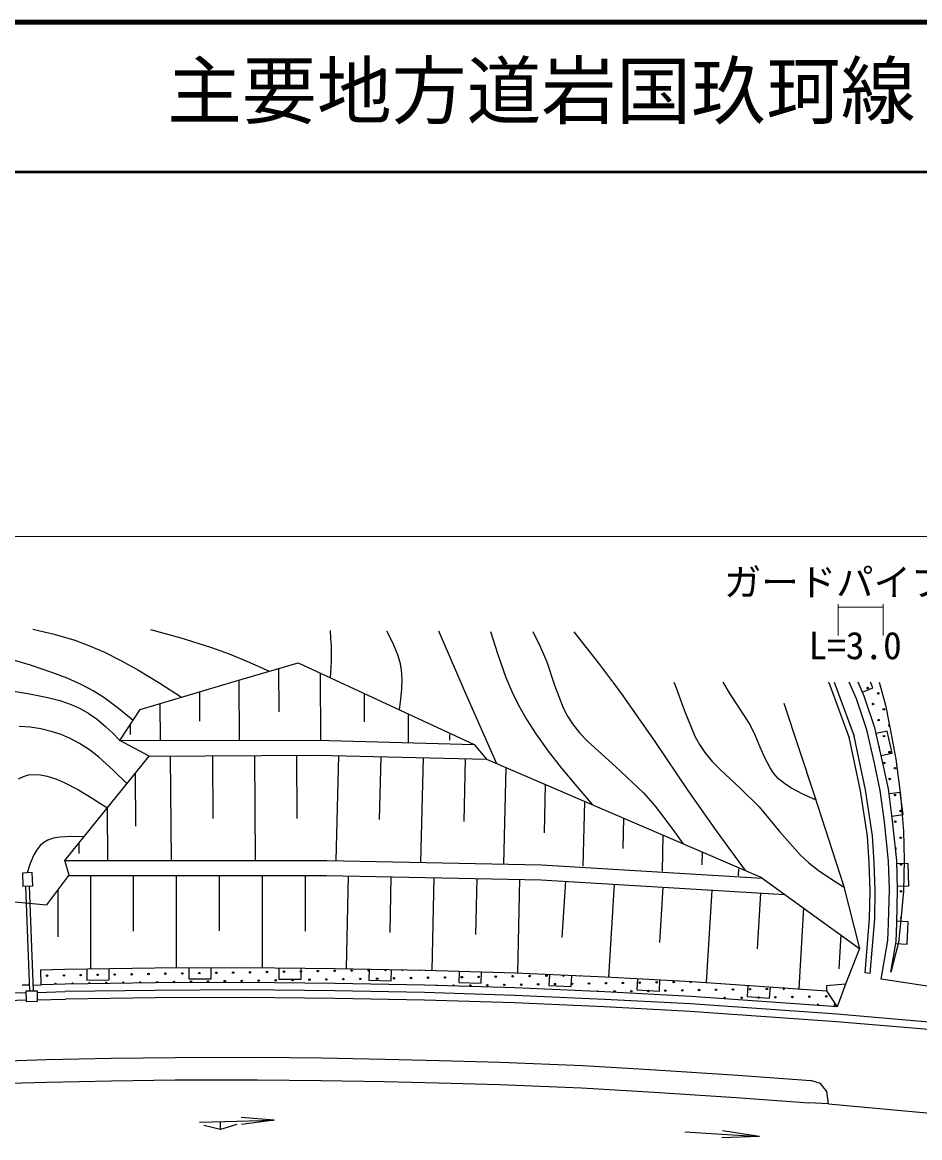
# Model space of a CAD drawing. Units: millimetres, scale not verified. Extents: x 40000 to 680000, y 20000 to 380000.
# Drawn here: x 207052 to 267016, y 305476 to 380000 of the extents above; entities that cross this region are included whole.
import ezdxf
from ezdxf.enums import TextEntityAlignment as Align

# ---------------------------------------------------------------- set-up
doc = ezdxf.new("R2010")
doc.units = ezdxf.units.MM
doc.header["$LTSCALE"] = 1000
for name, color, linetype, lineweight in [('M-BGD', 7, 'Continuous', 25), ('M-BMK-HTXT', 7, 'Continuous', 13), ('M-TTL', 2, 'Continuous', 140), ('M-TTL-LINE', 7, 'Continuous', 50), ('M-TTL-TXT', 7, 'Continuous', 13)]:
    doc.layers.add(name, color=color, linetype=linetype, lineweight=lineweight)
doc.styles.add('ＭＳ ゴシック', font='')
doc.styles.get('ＭＳ ゴシック').set_extended_font_data('MS Gothic')

msp = doc.modelspace()

# ---------------------------------------------------------------- linework, layer by layer
at = {"layer": 'M-BGD'}
for p, q in [((207762, 339463), (209172, 339114)), ((209172, 339114), (210560, 338708)), ((215628, 339423), (217636, 338864)), ((227677, 338845), (227643, 339362)), ((231392, 339343), (231789, 338565)), ((236809, 334891), (234888, 339325)), ((238330, 339308), (238818, 337753)), ((241174, 339293), (241665, 338300)), ((245574, 337188), (243935, 339279)), ((210560, 338708), (211539, 338349)), ((211539, 338349), (212496, 337935)), ((217636, 338864), (219623, 338249)), ((227703, 338327), (227677, 338845)), ((231789, 338565), (232128, 337766)), ((212496, 337935), (213645, 337362)), ((219623, 338249), (220873, 337800)), ((220873, 337800), (222101, 337294)), ((227704, 337263), (227703, 338327)), ((232128, 337766), (232281, 337259)), ((238818, 337753), (239363, 336217)), ((241665, 338300), (242101, 337279)), ((207610, 337046), (206094, 337494)), ((209034, 336564), (207610, 337046)), ((213645, 337362), (214772, 336732)), ((221209, 335965), (225483, 337203)), ((222101, 337294), (222823, 336974)), ((222823, 336974), (223552, 336644)), ((225483, 337203), (237238, 331740)), ((227645, 336199), (227704, 337263)), ((232281, 337259), (232374, 336740)), ((242101, 337279), (242619, 335716)), ((246511, 335944), (245574, 337188)), ((210055, 336172), (209034, 336564)), ((211025, 335736), (210055, 336172)), ((214772, 336732), (216234, 335842)), ((224164, 336814), (224184, 333940)), ((226952, 336521), (226983, 332048)), ((232374, 336740), (232412, 336110)), ((232412, 336110), (232391, 335460)), ((239363, 336217), (239756, 335283)), ((206042, 335371), (207412, 335160)), ((211782, 335333), (211025, 335736)), ((214931, 334086), (221209, 335965)), ((216234, 335842), (217690, 334912)), ((221526, 336035), (221554, 332022)), ((232391, 335460), (232324, 334770)), ((242619, 335716), (243186, 334197)), ((247166, 335075), (246539, 335907)), ((250581, 335907), (250669, 335714)), ((250669, 335714), (251304, 333986)), ((254381, 335078), (253873, 335907)), ((260930, 335907), (260936, 335897)), ((260936, 335897), (262312, 332190)), ((261295, 335907), (262631, 332308)), ((262783, 334788), (262312, 335907)), ((263297, 334984), (262909, 335907)), ((263184, 335252), (263876, 335543)), ((263876, 335543), (263722, 335907)), ((264299, 335907), (264729, 334369)), ((207412, 335160), (208757, 334892)), ((208757, 334892), (209556, 334678)), ((209556, 334678), (210323, 334410)), ((212503, 334882), (211782, 335333)), ((213490, 334149), (212503, 334882)), ((218888, 335255), (218901, 333314)), ((229891, 335155), (229904, 333262)), ((232324, 334770), (232232, 334067)), ((238759, 330462), (236809, 334891)), ((239756, 335283), (240207, 334369)), ((249375, 331891), (247166, 335075)), ((255637, 333147), (254381, 335078)), ((263487, 332720), (262783, 334788)), ((264017, 332870), (263297, 334984)), ((210323, 334410), (210922, 334142)), ((210922, 334142), (211500, 333816)), ((214454, 333359), (213490, 334149)), ((213573, 332016), (214931, 334086)), ((216250, 334476), (216267, 332016)), ((240207, 334369), (240760, 333396)), ((243186, 334197), (243477, 333644)), ((251304, 333986), (251986, 332302)), ((257932, 334510), (259959, 328374)), ((264729, 334369), (265028, 332910)), ((211500, 333816), (212069, 333413)), ((212069, 333413), (212609, 332956)), ((232830, 333789), (232843, 331896)), ((240760, 333396), (241367, 332452)), ((243477, 333644), (243819, 333123)), ((243819, 333123), (244288, 332533)), ((256027, 332373), (255637, 333147)), ((207574, 332895), (206845, 332942)), ((208288, 332790), (207574, 332895)), ((208983, 332625), (208288, 332790)), ((209647, 332407), (208983, 332625)), ((210285, 332134), (209647, 332407)), ((212609, 332956), (213093, 332500)), ((213093, 332500), (213576, 332021)), ((214252, 333051), (214256, 332426)), ((235589, 332422), (235592, 332043)), ((241367, 332452), (242187, 331306)), ((244288, 332533), (244816, 331967)), ((263990, 330489), (263487, 332720)), ((264526, 330610), (264017, 332870)), ((264839, 332636), (264107, 332471)), ((265168, 331173), (264839, 332636)), ((265028, 332910), (265421, 330769)), ((210885, 331812), (210285, 332134)), ((211538, 331383), (210885, 331812)), ((213573, 332016), (226780, 332036)), ((215538, 330957), (213573, 332016)), ((226780, 332036), (237238, 331740)), ((237238, 331740), (238062, 330762)), ((244816, 331967), (246712, 330262)), ((251536, 328671), (249375, 331891)), ((251986, 332302), (252293, 331745)), ((252293, 331745), (252650, 331220)), ((256361, 331574), (256027, 332373)), ((263069, 328646), (262298, 332237)), ((263404, 328707), (262631, 332308)), ((209893, 324001), (215538, 330957)), ((212159, 330902), (211538, 331383)), ((213125, 330036), (212159, 330902)), ((215538, 330957), (226772, 331036)), ((216942, 330967), (216991, 324001)), ((219751, 330987), (219780, 326796)), ((222559, 331006), (222608, 324002)), ((225367, 331026), (225397, 326811)), ((226772, 331036), (238062, 330762)), ((228183, 331001), (228013, 323990)), ((231006, 330933), (230904, 326733)), ((242187, 331306), (243066, 330181)), ((252650, 331220), (253152, 330616)), ((256667, 330852), (256361, 331574)), ((264437, 331008), (265168, 331173)), ((233828, 330864), (233659, 323876)), ((236651, 330796), (236549, 326609)), ((238062, 330762), (256409, 322880)), ((239373, 330199), (239216, 323753)), ((243066, 330181), (244095, 328943)), ((246712, 330262), (248570, 328511)), ((253152, 330616), (253706, 330044)), ((257014, 330184), (256667, 330852)), ((257275, 329802), (257014, 330184)), ((264383, 328681), (263990, 330489)), ((264926, 328775), (264526, 330610)), ((265421, 330769), (265742, 328371)), ((206795, 329450), (207137, 329615)), ((207137, 329615), (207476, 329710)), ((207476, 329710), (207840, 329747)), ((207840, 329747), (208272, 329723)), ((208272, 329723), (208724, 329635)), ((208724, 329635), (209303, 329449)), ((209303, 329449), (209904, 329192)), ((214051, 329125), (213125, 330036)), ((214597, 329798), (214622, 326290)), ((253706, 330044), (255014, 328836)), ((257581, 329461), (257275, 329802)), ((257972, 329132), (257581, 329461)), ((209904, 329192), (210798, 328721)), ((210798, 328721), (211727, 328160)), ((241994, 329073), (241915, 325850)), ((244095, 328943), (245147, 327718)), ((253437, 325975), (251536, 328671)), ((255014, 328836), (256284, 327580)), ((258409, 328844), (257972, 329132)), ((259216, 328427), (258409, 328844)), ((263862, 325654), (263404, 328707)), ((264660, 326571), (264383, 328681)), ((265205, 326643), (264926, 328775)), ((211727, 328160), (212233, 327838)), ((244614, 327947), (244509, 323612)), ((248570, 328511), (249336, 327624)), ((260061, 328059), (259216, 328427)), ((259959, 328374), (261914, 322327)), ((263523, 325618), (263069, 328646)), ((265712, 328550), (264968, 328453)), ((265907, 327063), (265712, 328550)), ((265742, 328371), (265939, 325951)), ((212233, 327838), (212741, 327510)), ((212716, 327479), (212740, 323972)), ((249336, 327624), (250053, 326702)), ((256284, 327580), (257649, 325939)), ((247235, 326821), (247186, 324798)), ((250053, 326702), (250623, 325920)), ((264929, 323963), (264660, 326571)), ((265163, 326965), (265907, 327063)), ((265478, 324001), (265205, 326643)), ((249856, 325695), (249798, 323287)), ((250623, 325920), (251189, 325122)), ((255382, 323321), (253437, 325975)), ((257649, 325939), (259042, 324358)), ((265939, 325951), (265969, 324035)), ((208242, 325007), (208013, 324719)), ((208480, 325207), (208242, 325007)), ((208756, 325358), (208480, 325207)), ((209137, 325486), (208756, 325358)), ((209558, 325560), (209137, 325486)), ((210349, 325598), (209558, 325560)), ((211172, 325577), (210349, 325598)), ((210834, 325160), (210839, 324459)), ((263639, 323852), (263523, 325618)), ((263978, 323874), (263862, 325654)), ((207817, 324371), (207582, 323793)), ((208013, 324719), (207817, 324371)), ((252477, 324569), (252456, 323702)), ((259042, 324358), (259611, 323839)), ((207582, 323793), (207379, 323172)), ((209893, 324001), (227398, 324002)), ((210177, 323018), (209893, 324001)), ((227398, 324002), (241750, 323712)), ((241750, 323712), (256496, 322817)), ((254905, 323448), (254893, 322966)), ((259611, 323839), (260230, 323359)), ((263701, 321948), (263639, 323852)), ((264041, 321959), (263978, 323874)), ((264993, 322054), (264929, 323963)), ((265544, 322057), (265478, 324001)), ((266235, 323803), (265486, 323778)), ((265969, 324035), (265929, 321951)), ((266286, 322304), (266235, 323803)), ((207719, 323186), (207061, 323160)), ((207061, 323160), (207096, 322283)), ((207754, 322310), (207719, 323186)), ((208694, 321044), (210164, 323001)), ((210164, 323001), (227388, 323002)), ((211600, 323001), (211600, 316748)), ((214470, 323001), (214471, 319278)), ((217341, 323001), (217341, 316827)), ((220212, 323001), (220212, 319304)), ((223082, 323002), (223083, 316835)), ((225953, 323002), (225953, 319284)), ((227388, 323002), (241710, 322713)), ((228820, 322973), (228695, 316771)), ((231685, 322915), (231610, 319195)), ((234549, 322857), (234424, 316655)), ((237413, 322800), (237338, 319060)), ((240277, 322742), (240151, 316478)), ((241710, 322713), (258013, 321723)), ((256409, 322880), (263004, 318123)), ((260230, 323359), (261066, 322790)), ((261066, 322790), (261935, 322244)), ((207096, 322283), (207754, 322310)), ((207563, 315280), (207287, 322281)), ((207803, 315282), (207527, 322290)), ((209429, 322023), (209430, 318902)), ((243340, 322614), (243112, 318857)), ((246601, 322416), (246223, 316206)), ((249861, 322218), (249636, 318507)), ((253122, 322020), (252747, 315845)), ((261914, 322327), (263004, 318123)), ((263668, 320122), (263701, 321948)), ((264008, 320105), (264041, 321959)), ((264940, 319812), (264993, 322054)), ((265490, 319799), (265544, 322057)), ((265536, 322279), (266286, 322304)), ((265929, 321951), (265730, 319784)), ((206525, 321239), (208694, 321044)), ((256383, 321822), (256157, 318100)), ((259261, 320823), (258934, 315444)), ((263375, 316480), (263668, 320122)), ((263714, 316452), (264008, 320105)), ((264888, 318647), (264940, 319812)), ((265436, 318588), (265490, 319799)), ((266245, 319909), (265496, 319943)), ((265730, 319784), (265601, 318511)), ((266179, 318411), (266245, 319909)), ((261756, 319023), (261619, 316762)), ((264448, 316072), (264888, 318647)), ((265084, 316530), (265436, 318588)), ((265601, 318511), (265084, 316530)), ((265430, 318444), (266179, 318411)), ((263004, 318123), (262055, 315729)), ((208292, 316692), (209902, 316736)), ((209902, 316736), (215916, 316821)), ((211354, 316743), (211367, 315993)), ((212866, 316019), (212854, 316769)), ((215916, 316821), (221925, 316847)), ((218170, 316830), (218174, 316080)), ((219674, 316087), (219670, 316837)), ((221925, 316847), (227966, 316785)), ((224195, 316824), (224188, 316074)), ((225687, 316058), (225695, 316808)), ((227966, 316785), (233975, 316669)), ((230221, 316741), (230206, 315992)), ((208319, 315692), (208292, 316692)), ((211367, 315993), (212866, 316019)), ((218174, 316080), (219674, 316087)), ((224188, 316074), (225687, 316058)), ((230206, 315992), (231706, 315962)), ((231706, 315962), (231720, 316712)), ((233975, 316669), (240007, 316485)), ((236242, 316599), (236219, 315850)), ((237718, 315804), (237741, 316554)), ((240007, 316485), (246029, 316216)), ((242269, 316384), (242235, 315635)), ((243734, 315568), (243767, 316317)), ((246029, 316216), (251798, 315911)), ((248165, 316103), (248125, 315354)), ((249623, 315275), (249663, 316024)), ((263714, 316452), (263375, 316480)), ((268729, 315413), (264448, 316072)), ((207548, 315664), (207044, 315666)), ((207317, 315278), (208047, 315283)), ((207322, 314563), (207317, 315278)), ((207788, 315673), (208308, 315685)), ((208047, 315283), (208053, 314568)), ((209916, 315736), (208319, 315692)), ((215920, 315821), (209916, 315736)), ((215925, 315321), (209927, 315236)), ((221914, 315847), (215920, 315821)), ((221913, 315347), (215925, 315321)), ((227939, 315286), (221913, 315347)), ((227946, 315785), (221914, 315847)), ((233932, 315169), (227939, 315286)), ((233945, 315669), (227946, 315785)), ((239963, 315486), (233945, 315669)), ((236219, 315850), (237718, 315804)), ((245976, 315217), (239963, 315486)), ((242235, 315635), (243734, 315568)), ((248125, 315354), (249623, 315275)), ((251798, 315911), (260779, 315286)), ((255540, 315650), (255488, 314902)), ((256985, 314798), (257037, 315546)), ((260785, 315620), (260779, 315286)), ((260779, 315286), (261496, 314224)), ((262055, 315729), (260785, 315620)), ((262055, 315729), (261496, 314224)), ((207318, 315156), (202814, 315039)), ((207322, 314656), (202831, 314539)), ((208053, 314568), (207322, 314563)), ((208048, 315184), (209927, 315236)), ((208052, 314684), (209937, 314736)), ((215929, 314821), (209937, 314736)), ((221912, 314847), (215929, 314821)), ((227931, 314786), (221912, 314847)), ((233920, 314669), (227931, 314786)), ((239925, 314486), (233920, 314669)), ((239944, 314986), (233932, 315169)), ((245952, 314718), (239944, 314986)), ((251706, 314413), (245952, 314718)), ((251737, 314912), (245976, 315217)), ((261524, 314224), (251737, 314912)), ((255488, 314902), (256985, 314798)), ((245927, 314219), (239925, 314486)), ((251675, 313914), (245927, 314219)), ((261454, 313227), (251675, 313914)), ((261489, 313726), (251706, 314413)), ((267861, 312676), (261446, 313228)), ((267904, 313174), (261489, 313726)), ((208663, 310696), (212987, 310784)), ((212987, 310784), (217274, 310833)), ((217274, 310833), (222778, 310847)), ((222778, 310847), (227037, 310804)), ((227037, 310804), (231305, 310733)), ((204446, 310569), (208663, 310696)), ((231305, 310733), (234912, 310632)), ((234912, 310632), (239003, 310518)), ((239003, 310518), (244503, 310297)), ((244503, 310297), (249362, 310021)), ((249362, 310021), (254856, 309664)), ((208694, 309196), (213004, 309284)), ((213004, 309284), (217277, 309333)), ((217277, 309333), (222763, 309347)), ((222763, 309347), (227012, 309304)), ((227012, 309304), (231263, 309233)), ((254856, 309664), (259735, 309299)), ((260381, 309096), (259735, 309299)), ((204491, 309070), (208694, 309196)), ((231263, 309233), (234870, 309133)), ((234870, 309133), (238943, 309020)), ((238943, 309020), (244418, 308800)), ((244418, 308800), (249265, 308524)), ((260807, 308572), (260381, 309096)), ((260927, 307728), (260807, 308572)), ((249265, 308524), (254744, 308169)), ((254744, 308169), (259622, 307803)), ((260927, 307728), (259622, 307803)), ((260927, 307728), (270915, 306829)), ((218885, 306524), (223884, 306636)), ((220297, 306025), (219190, 306300)), ((220297, 306025), (220285, 306555)), ((221390, 306350), (220297, 306025)), ((223884, 306636), (221679, 306816)), ((223884, 306636), (221690, 306356)), ((251326, 305865), (256315, 305545)), ((256315, 305545), (253835, 305935)), ((256315, 305545), (253806, 305476))]:
    msp.add_line(p, q, dxfattribs=at)
for centre in [(263537, 335519), (264255, 335166), (263902, 334448), (264620, 334095), (264267, 333377), (264632, 332306), (264997, 331236), (264644, 330518), (265362, 330165), (265009, 329447), (265374, 328376), (265739, 327305), (265386, 326587), (265751, 325516), (265762, 323727), (265774, 321938), (208698, 316298), (209830, 316318), (210961, 316337), (212092, 316356), (213223, 316375), (214354, 316394), (215486, 316413), (216617, 316432), (217748, 316452), (218879, 316471), (220010, 316490), (220586, 315934), (221142, 316509), (221717, 315953), (222273, 316528), (222848, 315972), (223404, 316547), (223979, 315991), (224535, 316567), (225110, 316011), (225666, 316586), (226242, 316030), (226798, 316605), (227373, 316049), (227929, 316624), (228504, 316068), (229060, 316643), (229635, 316087), (230191, 316662), (230766, 316106), (231898, 316126), (233029, 316145), (234160, 316164), (235291, 316183), (236423, 316202), (237554, 316221), (238685, 316240), (239816, 316260), (240947, 316279), (242079, 316298), (217192, 315876), (218323, 315896), (219454, 315915), (236998, 315646), (238129, 315665), (239260, 315684), (240391, 315704), (241523, 315723), (242654, 315742), (243785, 315761), (244916, 315780), (246047, 315799), (246623, 315243), (247179, 315819), (247754, 315263), (248310, 315838), (248885, 315282), (249441, 315857), (250016, 315301), (250572, 315876), (251147, 315320), (252279, 315339), (253410, 315358), (254541, 315378), (255672, 315397), (256803, 315416), (255116, 314821), (256247, 314841), (257379, 314860), (258510, 314879), (259641, 314898), (260772, 314917)]:
    msp.add_circle(centre, 49.7, dxfattribs=at)
for centre, start, end in [((264985, 333024), 78.72913, 304.42621), ((264279, 331589), 314.57684, 70.80106), ((265398, 324798), 273.98547, 97.80359), ((265786, 320150), 111.61868, 237.88757), ((265433, 319432), 321.15323, 33.76871), ((231322, 316682), 128.02612, 49.74896), ((232454, 316701), 181.80347, 355.97168), ((233585, 316720), 240.2132, 297.56189), ((243210, 316317), 147.63232, 27.25607), ((244341, 316336), 241.80298, 293.08539), ((209273, 315742), 332.80923, 210.35452), ((210405, 315761), 339.00009, 202.61443), ((211536, 315781), 334.94464, 206.66988), ((212667, 315800), 330.74469, 210.86983), ((213798, 315819), 326.35797, 215.25652), ((214930, 315838), 321.72708, 219.88742), ((216061, 315857), 313.9744, 226.52455), ((234735, 315608), 46.68268, 129.82797), ((235866, 315627), 339.04184, 197.46884), ((245491, 315224), 14.89999, 159.99084), ((251703, 315895), 152.75037, 21.18915), ((257935, 315435), 96.6474, 75.3985), ((259066, 315454), 254.08313, 277.96277), ((253985, 314802), 279.62402, 252.3013), ((260216, 314342), 321.74377, 210.18153), ((261347, 314361), 55.76709, 12.22812)]:
    msp.add_arc(centre, 49.7, start, end, dxfattribs=at)
at = {"layer": 'M-BMK-HTXT'}
for p, q in [((62392, 345650), (252690, 345650)), ((387402, 345650), (252392, 345650)), ((261576, 339030), (261576, 341128)), ((261576, 340923), (264565, 340923)), ((264565, 341128), (264565, 339030))]:
    msp.add_line(p, q, dxfattribs=at)
at = {"layer": 'M-TTL'}
msp.add_line((680000, 380000), (40000, 380000), dxfattribs=at)
at = {"layer": 'M-TTL-LINE'}
msp.add_line((40000, 370000), (680000, 370000), dxfattribs=at)

# ---------------------------------------------------------------- texts
at = {"layer": 'M-BMK-HTXT', "style": 'ＭＳ ゴシック'}
for s, p in [('ガードパイプ', (253933, 341128)), ('L=3.0', (259585, 336895))]:
    msp.add_text(s, height=1833, dxfattribs=at).set_placement(p, align=Align.BOTTOM_LEFT)
at = {"layer": 'M-TTL-TXT', "style": 'ＭＳ ゴシック'}
msp.add_text('主要地方道岩国玖珂線', height=3666, dxfattribs=at).set_placement((216734, 372500), align=Align.BOTTOM_LEFT)

doc.saveas('drawing.dxf')
